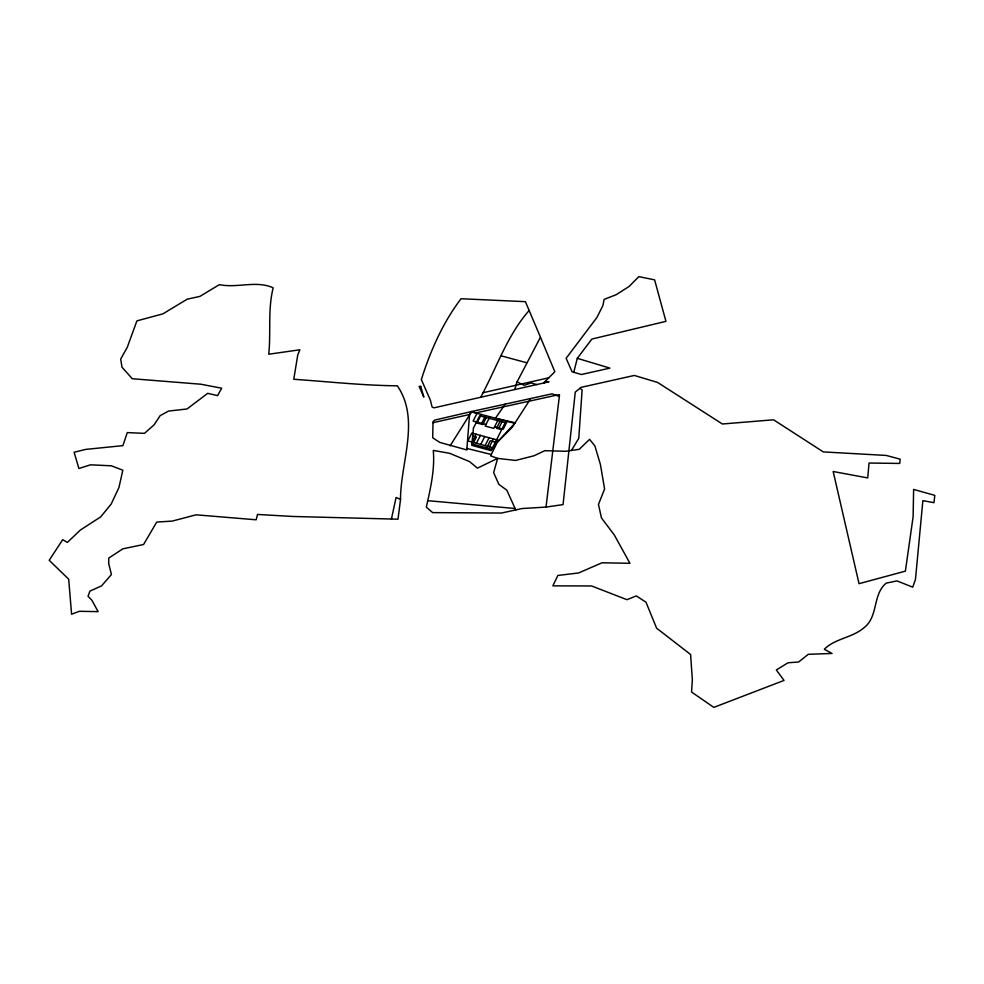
<?xml version="1.0" encoding="UTF-8"?>
<svg xmlns="http://www.w3.org/2000/svg" width="984" height="984" viewBox="0 0 984 984"><rect width="100%" height="100%" fill="white"/><g stroke="black" fill="none" stroke-linecap="round" stroke-linejoin="round"><path stroke-width="1.48" d="M559.33 396.478L559.466 394.67L556.034 395.261L475.653 412.96L471.754 411.484L434.694 420.106L433.034 421.632L432.702 437.794L439.848 442.431L466.797 449.934L469.577 414.498L471.754 411.484L552.049 393.821L559.33 396.478L546.022 507.08L522.061 508.531L501.532 513.033L432.652 512.615L426.33 507.141C430.463 488.519 434.989 469.639 433.28 450.414L449.676 453.317L469.577 461.607L477.424 468.126L497.621 458.396L515.591 460.438L534.041 455.764L544.792 450.672L565.714 451.287L579.232 449.307L589.576 439.368L594.889 445.937L600.375 464.35L604.594 488.974L598.469 504.435L601.47 517.953L614.287 534.939L629.932 563.291L601.999 562.787L578.604 572.971L557.854 575.456L552.848 585.861L591.593 585.972L626.956 599.674L636.328 595.91L645.996 602.208L656.586 628.161L690.608 654.508L692.342 679.784L691.555 692.023L713.806 707.385L784.027 680.424L776.339 669.969L788.049 662.773L798.602 662.011L808.282 654.323L832.046 653.45L824.321 649.243C834.924 638.505 852.009 637.89 863.681 627.989C878.626 616.968 872.255 594.545 886.227 583.118L896.941 580.904L912.734 587.165L915.464 579.453L922.869 500.647L933.976 502.689L934.8 495.358L913.619 489.442L913.115 516.772L905.378 571.15L859.032 583.672L833.165 471.508L867.753 477.941L869.02 463.046L899.72 463.439L900.188 459.171L886.203 455.432L823.325 451.914L773.547 419.787L722.379 423.993L657.583 382.432L634.323 375.445L581.163 387.339L575.283 392.087L563.057 504.608L546.022 507.08M400.5 499.282C400.574 462.271 420.426 419.59 397.339 385.802C362.715 385.482 328.238 381.632 293.761 379.283L297.795 354.757L299.899 349.775L268.743 354.228C271.043 332.088 267.673 309.554 273.171 287.845C256.246 280.071 237.242 288.423 219.383 284.634L199.887 296.405L187.255 299.148L162.877 313.871L136.911 320.87L127.243 347.377L120.712 359.012L121.967 367.18L132.274 378.729L200.884 384.227L221.695 388.225L217.575 395.629L207.722 393.329L186.997 408.987L168.522 411.078L160.158 415.629L154.094 424.854L144.464 433.354L127.28 432.603L122.889 445.641L85.559 449.417L74.108 452.271L78.904 468.495L90.59 464.805L111.389 465.813L122.828 470.217L118.929 487.56L111.229 503.956L100.725 516.871L80.344 530.056L67.379 542.418L62.693 539.675L49.2 560.302L68.695 579.195L71.586 614.25L79.323 611.298L98.129 611.63L91.807 600.129L88.043 596.316L89.901 591.126L101.512 585.898L111.426 574.558L108.72 563.721L108.757 558.063L122.877 548.838L143.578 544.496L156.727 522.073L172.249 521.089L196.099 514.817L256.135 519.798L257.525 514.447L292.888 516.465L397.991 519.195L400.549 499.282L396.06 497.523L391.447 519.023M573.758 372.321L577.301 358.324L591.864 339.062L665.947 321.35L654.606 279.862L638.837 276.615L629.096 286.467L616.242 294.671L604.102 299.407L602.921 305.532L596.894 317.512L566.12 358.299L572.11 371.841L581.433 374.51L609.908 368.114L577.301 358.324M540.462 337.217L554.828 371.743L543.611 383.01L545.087 381.534L548.974 381.804L433.981 407.843L432.001 406.872L430.451 400.353L421.349 379.566C430.488 350.71 442.591 323.17 461.004 298.73L525.407 301.67L540.462 337.217L517.08 381.866L514.792 389.455M480.918 397.007L483.046 392.714C497.646 364.941 508.064 334.4 529.134 310.513M450.106 445.863L471.484 411.853L514.767 423.366L497.363 442.16L490.61 455.85L497.621 458.396L493.648 472.615L498.839 484.337L506.846 490.204L515.776 510.019M507.178 421.349L503.267 429.135L494.595 426.81M485.087 445.604L489.073 437.745M498.519 419.049L493.808 428.372L485.186 426.047L489.909 416.761M486.637 447.941L490.241 440.795L495.37 442.185M500.118 421.226L496.563 428.274L501.68 429.639M489.442 446.798L493.402 438.925M498.925 427.978L502.836 420.193M480.758 444.424L484.743 436.576M476.441 443.231L480.426 435.395M472.123 442.05L476.121 434.227M481.668 423.341L485.616 415.617M472.787 444.128L476.416 437.019L472.689 435.998M486.33 417.56L482.763 424.559L476.133 422.776M477.068 413.341L473.107 421.041L485.973 424.498M477.388 422.185L481.336 414.473M571.47 450.451L578.777 438.311L582.122 389.861L579.896 388.36M497.363 442.16L512.32 427.142L530.683 398.594M505.173 404.19L495.432 418.225L515.161 422.776M548.789 377.807L483.046 392.714M433.108 422.64L469.577 414.498M427.696 500.671L515.136 508.507M466.908 448.446L491.274 454.497M501.127 355.839L526.834 362.764M471.926 443.895L491.766 449.356M536.698 384.572L530.954 382.924L524.226 385.334L517.08 381.866M473.464 427.978L471.791 445.334L491.114 450.66L505.222 422.591L479.712 415.789L473.464 427.978M497.756 440.106L493.796 448.003L467.818 440.869L471.828 433.058L497.756 440.106M420.709 386.392L419.11 386.368L423.821 397.093L420.709 386.392"/></g></svg>
